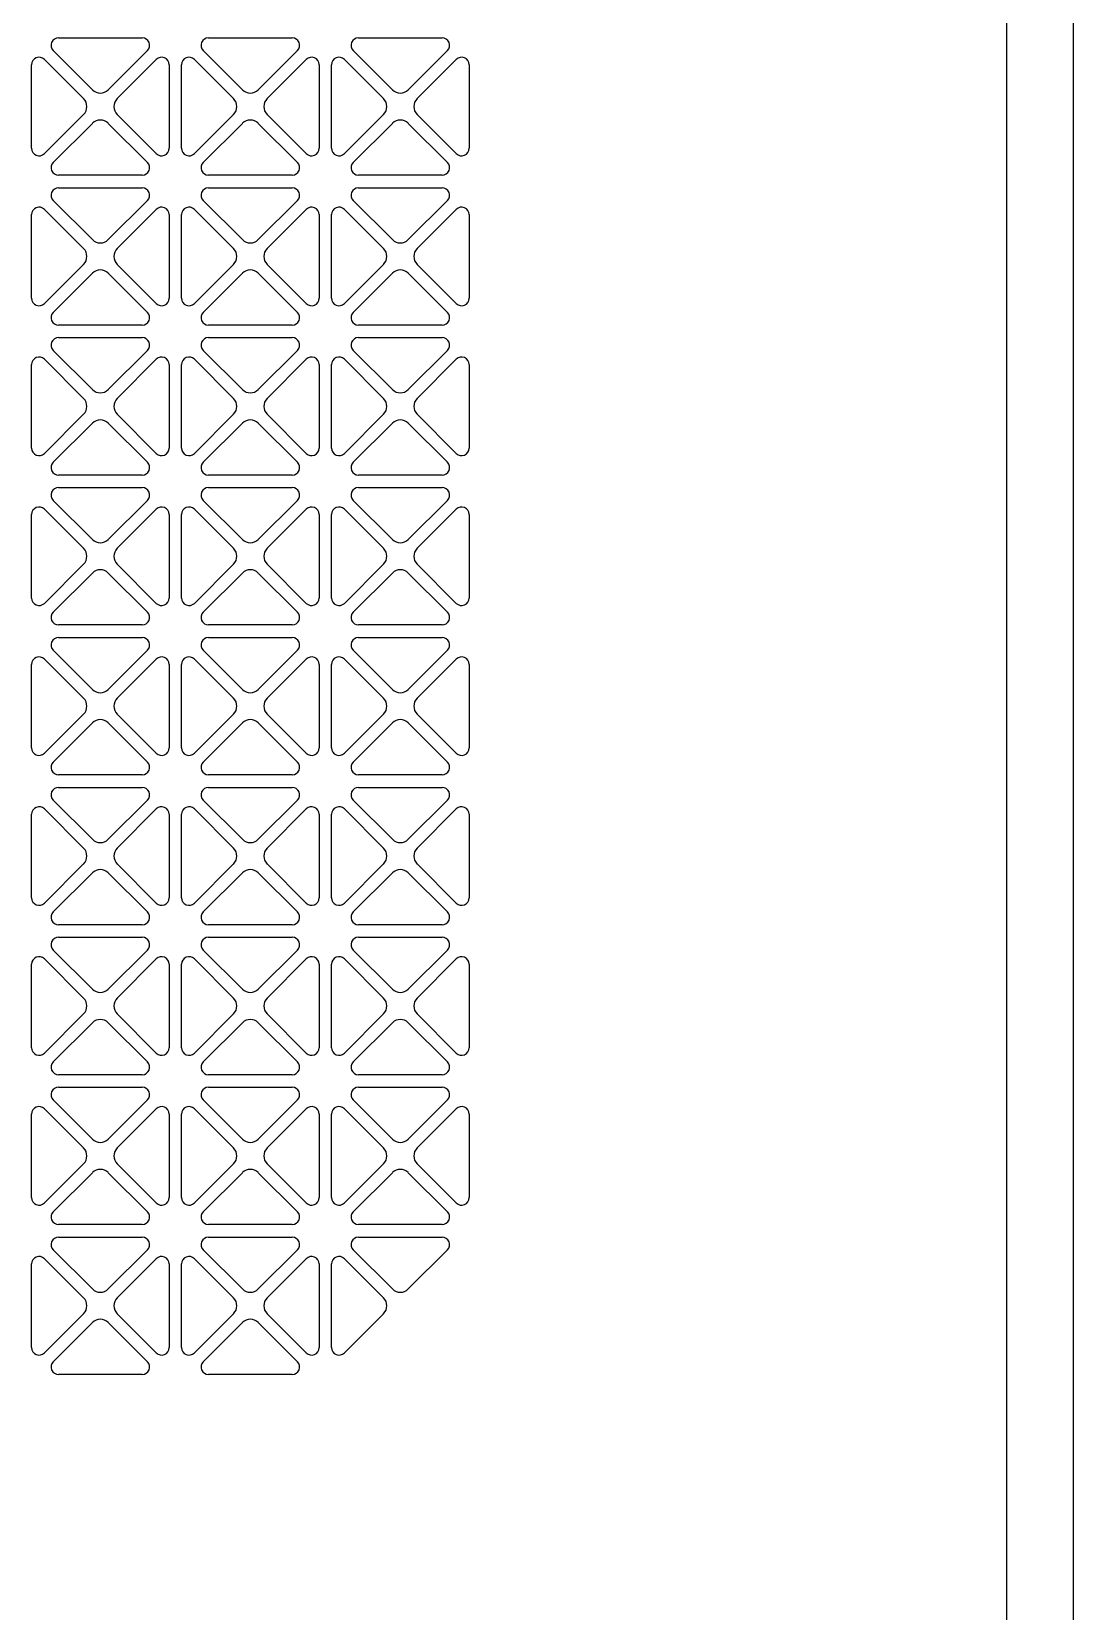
# Model space of a CAD drawing. Header units: millimetres. Extents: x 0 to 87554, y -20854 to 20404.
# Drawn here: x 16529.1 to 16695.8, y 15333.9 to 15586.9 of the extents above; entities that cross this region are included whole.
import ezdxf

# ---------------------------------------------------------------- set-up
doc = ezdxf.new("R2010")
doc.units = ezdxf.units.MM
doc.layers.get('0').update_dxf_attribs({"lineweight": 15})
for name, color, linetype in [('4215-12655_1_0', 7, 'Continuous'), ('4215-12661_1_0', 7, 'Continuous'), ('WANGKONG_0', 7, 'Continuous')]:
    doc.layers.add(name, color=color, linetype=linetype)

# ---------------------------------------------------------------- blocks, each defined once
blk = doc.blocks.new('ju77')
at = {"layer": '4215-12655_1_0', "color": 87, "linetype": 'Continuous'}
blk.add_line((327.66, -554.5), (327.66, 457.6), dxfattribs=at)
at = {"layer": '4215-12661_1_0', "color": 87, "linetype": 'Continuous'}
blk.add_line((316.96, 459), (316.96, -1554), dxfattribs=at)
at = {"layer": 'WANGKONG_0', "color": 87, "linetype": 'Continuous'}
for p, q in [((165.27, 203), (178.65, 203)), ((189.27, 203), (202.65, 203)), ((213.27, 203), (226.65, 203)), ((170.69, 194.69), (164.42, 200.95)), ((179.5, 200.95), (173.23, 194.69)), ((194.69, 194.69), (188.42, 200.95)), ((203.5, 200.95), (197.23, 194.69)), ((218.69, 194.69), (212.42, 200.95)), ((227.5, 200.95), (221.23, 194.69)), ((160.96, 185.31), (160.96, 198.69)), ((163.01, 199.54), (169.27, 193.27)), ((174.65, 193.27), (180.91, 199.54)), ((182.96, 198.69), (182.96, 185.31)), ((184.96, 185.31), (184.96, 198.69)), ((187.01, 199.54), (193.27, 193.27)), ((198.65, 193.27), (204.91, 199.54)), ((206.96, 198.69), (206.96, 185.31)), ((208.96, 185.31), (208.96, 198.69)), ((211.01, 199.54), (217.27, 193.27)), ((222.65, 193.27), (228.91, 199.54)), ((230.96, 198.69), (230.96, 185.31)), ((169.27, 190.73), (163.01, 184.46)), ((180.91, 184.46), (174.65, 190.73)), ((193.27, 190.73), (187.01, 184.46)), ((204.91, 184.46), (198.65, 190.73)), ((217.27, 190.73), (211.01, 184.46)), ((228.91, 184.46), (222.65, 190.73)), ((164.42, 183.05), (170.69, 189.31)), ((173.23, 189.31), (179.5, 183.05)), ((188.42, 183.05), (194.69, 189.31)), ((197.23, 189.31), (203.5, 183.05)), ((212.42, 183.05), (218.69, 189.31)), ((221.23, 189.31), (227.5, 183.05)), ((178.65, 181), (165.27, 181)), ((202.65, 181), (189.27, 181)), ((226.65, 181), (213.27, 181)), ((165.27, 179), (178.65, 179)), ((189.27, 179), (202.65, 179)), ((213.27, 179), (226.65, 179)), ((160.96, 161.31), (160.96, 174.69)), ((163.01, 175.54), (169.27, 169.27)), ((170.69, 170.69), (164.42, 176.95)), ((179.5, 176.95), (173.23, 170.69)), ((174.65, 169.27), (180.91, 175.54)), ((182.96, 174.69), (182.96, 161.31)), ((184.96, 161.31), (184.96, 174.69)), ((187.01, 175.54), (193.27, 169.27)), ((194.69, 170.69), (188.42, 176.95)), ((203.5, 176.95), (197.23, 170.69)), ((198.65, 169.27), (204.91, 175.54)), ((206.96, 174.69), (206.96, 161.31)), ((208.96, 161.31), (208.96, 174.69)), ((211.01, 175.54), (217.27, 169.27)), ((218.69, 170.69), (212.42, 176.95)), ((227.5, 176.95), (221.23, 170.69)), ((222.65, 169.27), (228.91, 175.54)), ((230.96, 174.69), (230.96, 161.31)), ((169.27, 166.73), (163.01, 160.46)), ((164.42, 159.05), (170.69, 165.31)), ((173.23, 165.31), (179.5, 159.05)), ((180.91, 160.46), (174.65, 166.73)), ((193.27, 166.73), (187.01, 160.46)), ((188.42, 159.05), (194.69, 165.31)), ((197.23, 165.31), (203.5, 159.05)), ((204.91, 160.46), (198.65, 166.73)), ((217.27, 166.73), (211.01, 160.46)), ((212.42, 159.05), (218.69, 165.31)), ((221.23, 165.31), (227.5, 159.05)), ((228.91, 160.46), (222.65, 166.73)), ((178.65, 157), (165.27, 157)), ((202.65, 157), (189.27, 157)), ((226.65, 157), (213.27, 157)), ((165.27, 155), (178.65, 155)), ((189.27, 155), (202.65, 155)), ((213.27, 155), (226.65, 155)), ((170.69, 146.69), (164.42, 152.95)), ((179.5, 152.95), (173.23, 146.69)), ((194.69, 146.69), (188.42, 152.95)), ((203.5, 152.95), (197.23, 146.69)), ((218.69, 146.69), (212.42, 152.95)), ((227.5, 152.95), (221.23, 146.69)), ((160.96, 137.31), (160.96, 150.69)), ((163.01, 151.54), (169.27, 145.27)), ((174.65, 145.27), (180.91, 151.54)), ((182.96, 150.69), (182.96, 137.31)), ((184.96, 137.31), (184.96, 150.69)), ((187.01, 151.54), (193.27, 145.27)), ((198.65, 145.27), (204.91, 151.54)), ((206.96, 150.69), (206.96, 137.31)), ((208.96, 137.31), (208.96, 150.69)), ((211.01, 151.54), (217.27, 145.27)), ((222.65, 145.27), (228.91, 151.54)), ((230.96, 150.69), (230.96, 137.31)), ((169.27, 142.73), (163.01, 136.46)), ((180.91, 136.46), (174.65, 142.73)), ((193.27, 142.73), (187.01, 136.46)), ((204.91, 136.46), (198.65, 142.73)), ((217.27, 142.73), (211.01, 136.46)), ((228.91, 136.46), (222.65, 142.73)), ((164.42, 135.05), (170.69, 141.31)), ((173.23, 141.31), (179.5, 135.05)), ((188.42, 135.05), (194.69, 141.31)), ((197.23, 141.31), (203.5, 135.05)), ((212.42, 135.05), (218.69, 141.31)), ((221.23, 141.31), (227.5, 135.05)), ((178.65, 133), (165.27, 133)), ((202.65, 133), (189.27, 133)), ((226.65, 133), (213.27, 133)), ((165.27, 131), (178.65, 131)), ((189.27, 131), (202.65, 131)), ((213.27, 131), (226.65, 131)), ((160.96, 113.31), (160.96, 126.69)), ((163.01, 127.54), (169.27, 121.27)), ((170.69, 122.69), (164.42, 128.95)), ((179.5, 128.95), (173.23, 122.69)), ((174.65, 121.27), (180.91, 127.54)), ((182.96, 126.69), (182.96, 113.31)), ((184.96, 113.31), (184.96, 126.69)), ((187.01, 127.54), (193.27, 121.27)), ((194.69, 122.69), (188.42, 128.95)), ((203.5, 128.95), (197.23, 122.69)), ((198.65, 121.27), (204.91, 127.54)), ((206.96, 126.69), (206.96, 113.31)), ((208.96, 113.31), (208.96, 126.69)), ((211.01, 127.54), (217.27, 121.27)), ((218.69, 122.69), (212.42, 128.95)), ((227.5, 128.95), (221.23, 122.69)), ((222.65, 121.27), (228.91, 127.54)), ((230.96, 126.69), (230.96, 113.31)), ((169.27, 118.73), (163.01, 112.46)), ((164.42, 111.05), (170.69, 117.31)), ((173.23, 117.31), (179.5, 111.05)), ((180.91, 112.46), (174.65, 118.73)), ((193.27, 118.73), (187.01, 112.46)), ((188.42, 111.05), (194.69, 117.31)), ((197.23, 117.31), (203.5, 111.05)), ((204.91, 112.46), (198.65, 118.73)), ((217.27, 118.73), (211.01, 112.46)), ((212.42, 111.05), (218.69, 117.31)), ((221.23, 117.31), (227.5, 111.05)), ((228.91, 112.46), (222.65, 118.73)), ((178.65, 109), (165.27, 109)), ((202.65, 109), (189.27, 109)), ((226.65, 109), (213.27, 109)), ((165.27, 107), (178.65, 107)), ((189.27, 107), (202.65, 107)), ((213.27, 107), (226.65, 107)), ((170.69, 98.69), (164.42, 104.95)), ((179.5, 104.95), (173.23, 98.69)), ((194.69, 98.69), (188.42, 104.95)), ((203.5, 104.95), (197.23, 98.69)), ((218.69, 98.69), (212.42, 104.95)), ((227.5, 104.95), (221.23, 98.69)), ((160.96, 89.31), (160.96, 102.69)), ((163.01, 103.54), (169.27, 97.27)), ((174.65, 97.27), (180.91, 103.54)), ((182.96, 102.69), (182.96, 89.31)), ((184.96, 89.31), (184.96, 102.69)), ((187.01, 103.54), (193.27, 97.27)), ((198.65, 97.27), (204.91, 103.54)), ((206.96, 102.69), (206.96, 89.31)), ((208.96, 89.31), (208.96, 102.69)), ((211.01, 103.54), (217.27, 97.27)), ((222.65, 97.27), (228.91, 103.54)), ((230.96, 102.69), (230.96, 89.31)), ((169.27, 94.73), (163.01, 88.46)), ((180.91, 88.46), (174.65, 94.73)), ((193.27, 94.73), (187.01, 88.46)), ((204.91, 88.46), (198.65, 94.73)), ((217.27, 94.73), (211.01, 88.46)), ((228.91, 88.46), (222.65, 94.73)), ((164.42, 87.05), (170.69, 93.31)), ((173.23, 93.31), (179.5, 87.05)), ((188.42, 87.05), (194.69, 93.31)), ((197.23, 93.31), (203.5, 87.05)), ((212.42, 87.05), (218.69, 93.31)), ((221.23, 93.31), (227.5, 87.05)), ((178.65, 85), (165.27, 85)), ((202.65, 85), (189.27, 85)), ((226.65, 85), (213.27, 85)), ((170.69, 74.69), (164.42, 80.95)), ((165.27, 83), (178.65, 83)), ((179.5, 80.95), (173.23, 74.69)), ((194.69, 74.69), (188.42, 80.95)), ((189.27, 83), (202.65, 83)), ((203.5, 80.95), (197.23, 74.69)), ((218.69, 74.69), (212.42, 80.95)), ((213.27, 83), (226.65, 83)), ((227.5, 80.95), (221.23, 74.69)), ((160.96, 65.31), (160.96, 78.69)), ((163.01, 79.54), (169.27, 73.27)), ((174.65, 73.27), (180.91, 79.54)), ((182.96, 78.69), (182.96, 65.31)), ((184.96, 65.31), (184.96, 78.69)), ((187.01, 79.54), (193.27, 73.27)), ((198.65, 73.27), (204.91, 79.54)), ((206.96, 78.69), (206.96, 65.31)), ((208.96, 65.31), (208.96, 78.69)), ((211.01, 79.54), (217.27, 73.27)), ((222.65, 73.27), (228.91, 79.54)), ((230.96, 78.69), (230.96, 65.31)), ((169.27, 70.73), (163.01, 64.46)), ((164.42, 63.05), (170.69, 69.31)), ((173.23, 69.31), (179.5, 63.05)), ((180.91, 64.46), (174.65, 70.73)), ((193.27, 70.73), (187.01, 64.46)), ((188.42, 63.05), (194.69, 69.31)), ((197.23, 69.31), (203.5, 63.05)), ((204.91, 64.46), (198.65, 70.73)), ((217.27, 70.73), (211.01, 64.46)), ((212.42, 63.05), (218.69, 69.31)), ((221.23, 69.31), (227.5, 63.05)), ((228.91, 64.46), (222.65, 70.73)), ((178.65, 61), (165.27, 61)), ((202.65, 61), (189.27, 61)), ((226.65, 61), (213.27, 61)), ((165.27, 59), (178.65, 59)), ((189.27, 59), (202.65, 59)), ((213.27, 59), (226.65, 59)), ((170.69, 50.69), (164.42, 56.95)), ((179.5, 56.95), (173.23, 50.69)), ((194.69, 50.69), (188.42, 56.95)), ((203.5, 56.95), (197.23, 50.69)), ((218.69, 50.69), (212.42, 56.95)), ((227.5, 56.95), (221.23, 50.69)), ((160.96, 41.31), (160.96, 54.69)), ((163.01, 55.54), (169.27, 49.27)), ((174.65, 49.27), (180.91, 55.54)), ((182.96, 54.69), (182.96, 41.31)), ((184.96, 41.31), (184.96, 54.69)), ((187.01, 55.54), (193.27, 49.27)), ((198.65, 49.27), (204.91, 55.54)), ((206.96, 54.69), (206.96, 41.31)), ((208.96, 41.31), (208.96, 54.69)), ((211.01, 55.54), (217.27, 49.27)), ((222.65, 49.27), (228.91, 55.54)), ((230.96, 54.69), (230.96, 41.31)), ((169.27, 46.73), (163.01, 40.46)), ((180.91, 40.46), (174.65, 46.73)), ((193.27, 46.73), (187.01, 40.46)), ((204.91, 40.46), (198.65, 46.73)), ((217.27, 46.73), (211.01, 40.46)), ((228.91, 40.46), (222.65, 46.73)), ((164.42, 39.05), (170.69, 45.31)), ((173.23, 45.31), (179.5, 39.05)), ((188.42, 39.05), (194.69, 45.31)), ((197.23, 45.31), (203.5, 39.05)), ((212.42, 39.05), (218.69, 45.31)), ((221.23, 45.31), (227.5, 39.05)), ((178.65, 37), (165.27, 37)), ((202.65, 37), (189.27, 37)), ((226.65, 37), (213.27, 37)), ((170.69, 26.69), (164.42, 32.95)), ((165.27, 35), (178.65, 35)), ((179.5, 32.95), (173.23, 26.69)), ((194.69, 26.69), (188.42, 32.95)), ((189.27, 35), (202.65, 35)), ((203.5, 32.95), (197.23, 26.69)), ((218.69, 26.69), (212.42, 32.95)), ((213.27, 35), (226.65, 35)), ((227.5, 32.95), (221.23, 26.69)), ((160.96, 17.31), (160.96, 30.69)), ((163.01, 31.54), (169.27, 25.27)), ((174.65, 25.27), (180.91, 31.54)), ((182.96, 30.69), (182.96, 17.31)), ((184.96, 17.31), (184.96, 30.69)), ((187.01, 31.54), (193.27, 25.27)), ((198.65, 25.27), (204.91, 31.54)), ((206.96, 30.69), (206.96, 17.31)), ((208.96, 17.31), (208.96, 30.69)), ((211.01, 31.54), (217.27, 25.27)), ((222.65, 25.27), (228.91, 31.54)), ((230.96, 30.69), (230.96, 17.31)), ((169.27, 22.73), (163.01, 16.46)), ((164.42, 15.05), (170.69, 21.31)), ((173.23, 21.31), (179.5, 15.05)), ((180.91, 16.46), (174.65, 22.73)), ((193.27, 22.73), (187.01, 16.46)), ((188.42, 15.05), (194.69, 21.31)), ((197.23, 21.31), (203.5, 15.05)), ((204.91, 16.46), (198.65, 22.73)), ((217.27, 22.73), (211.01, 16.46)), ((212.42, 15.05), (218.69, 21.31)), ((221.23, 21.31), (227.5, 15.05)), ((228.91, 16.46), (222.65, 22.73)), ((178.65, 13), (165.27, 13)), ((202.65, 13), (189.27, 13)), ((226.65, 13), (213.27, 13)), ((165.27, 11), (178.65, 11)), ((189.27, 11), (202.65, 11)), ((213.27, 11), (226.65, 11)), ((170.69, 2.69), (164.42, 8.95)), ((179.5, 8.95), (173.23, 2.69)), ((194.69, 2.69), (188.42, 8.95)), ((203.5, 8.95), (197.23, 2.69)), ((218.69, 2.69), (212.42, 8.95)), ((227.5, 8.95), (221.23, 2.69)), ((160.96, -6.69), (160.96, 6.69)), ((163.01, 7.54), (169.27, 1.27)), ((174.65, 1.27), (180.91, 7.54)), ((182.96, 6.69), (182.96, -6.69)), ((184.96, -6.69), (184.96, 6.69)), ((187.01, 7.54), (193.27, 1.27)), ((198.65, 1.27), (204.91, 7.54)), ((206.96, 6.69), (206.96, -6.69)), ((208.96, -6.69), (208.96, 6.69)), ((211.01, 7.54), (217.27, 1.27)), ((169.27, -1.27), (163.01, -7.54)), ((180.91, -7.54), (174.65, -1.27)), ((193.27, -1.27), (187.01, -7.54)), ((204.91, -7.54), (198.65, -1.27)), ((217.27, -1.27), (211.01, -7.54)), ((164.42, -8.95), (170.69, -2.69)), ((173.23, -2.69), (179.5, -8.95)), ((188.42, -8.95), (194.69, -2.69)), ((197.23, -2.69), (203.5, -8.95)), ((178.65, -11), (165.27, -11)), ((202.65, -11), (189.27, -11))]:
    blk.add_line(p, q, dxfattribs=at)
for centre, radius, start, end in [((165.27, 201.8), 1.2, 90, 225), ((178.65, 201.8), 1.2, 315, 90), ((189.27, 201.8), 1.2, 90, 225), ((202.65, 201.8), 1.2, 315, 90), ((213.27, 201.8), 1.2, 90, 225), ((226.65, 201.8), 1.2, 315, 90), ((162.16, 198.69), 1.2, 45, 180), ((181.76, 198.69), 1.2, 0, 135), ((186.16, 198.69), 1.2, 45, 180), ((205.76, 198.69), 1.2, 0, 135), ((210.16, 198.69), 1.2, 45, 180), ((229.76, 198.69), 1.2, 0, 135), ((168, 192), 1.8, 315, 45), ((171.96, 195.96), 1.8, 225, 315), ((175.92, 192), 1.8, 135, 225), ((192, 192), 1.8, 315, 45), ((195.96, 195.96), 1.8, 225, 315), ((199.92, 192), 1.8, 135, 225), ((216, 192), 1.8, 315, 45), ((219.96, 195.96), 1.8, 225, 315), ((223.92, 192), 1.8, 135, 225), ((171.96, 188.04), 1.8, 45, 135), ((195.96, 188.04), 1.8, 45, 135), ((219.96, 188.04), 1.8, 45, 135), ((162.16, 185.31), 1.2, 180, 315), ((181.76, 185.31), 1.2, 225, 0), ((186.16, 185.31), 1.2, 180, 315), ((205.76, 185.31), 1.2, 225, 0), ((210.16, 185.31), 1.2, 180, 315), ((229.76, 185.31), 1.2, 225, 0), ((165.27, 182.2), 1.2, 135, 270), ((178.65, 182.2), 1.2, 270, 45), ((189.27, 182.2), 1.2, 135, 270), ((202.65, 182.2), 1.2, 270, 45), ((213.27, 182.2), 1.2, 135, 270), ((226.65, 182.2), 1.2, 270, 45), ((165.27, 177.8), 1.2, 90, 225), ((178.65, 177.8), 1.2, 315, 90), ((189.27, 177.8), 1.2, 90, 225), ((202.65, 177.8), 1.2, 315, 90), ((213.27, 177.8), 1.2, 90, 225), ((226.65, 177.8), 1.2, 315, 90), ((162.16, 174.69), 1.2, 45, 180), ((181.76, 174.69), 1.2, 0, 135), ((186.16, 174.69), 1.2, 45, 180), ((205.76, 174.69), 1.2, 0, 135), ((210.16, 174.69), 1.2, 45, 180), ((229.76, 174.69), 1.2, 0, 135), ((171.96, 171.96), 1.8, 225, 315), ((195.96, 171.96), 1.8, 225, 315), ((219.96, 171.96), 1.8, 225, 315), ((168, 168), 1.8, 315, 45), ((175.92, 168), 1.8, 135, 225), ((192, 168), 1.8, 315, 45), ((199.92, 168), 1.8, 135, 225), ((216, 168), 1.8, 315, 45), ((223.92, 168), 1.8, 135, 225), ((171.96, 164.04), 1.8, 45, 135), ((195.96, 164.04), 1.8, 45, 135), ((219.96, 164.04), 1.8, 45, 135), ((162.16, 161.31), 1.2, 180, 315), ((181.76, 161.31), 1.2, 225, 0), ((186.16, 161.31), 1.2, 180, 315), ((205.76, 161.31), 1.2, 225, 0), ((210.16, 161.31), 1.2, 180, 315), ((229.76, 161.31), 1.2, 225, 0), ((165.27, 158.2), 1.2, 135, 270), ((178.65, 158.2), 1.2, 270, 45), ((189.27, 158.2), 1.2, 135, 270), ((202.65, 158.2), 1.2, 270, 45), ((213.27, 158.2), 1.2, 135, 270), ((226.65, 158.2), 1.2, 270, 45), ((165.27, 153.8), 1.2, 90, 225), ((178.65, 153.8), 1.2, 315, 90), ((189.27, 153.8), 1.2, 90, 225), ((202.65, 153.8), 1.2, 315, 90), ((213.27, 153.8), 1.2, 90, 225), ((226.65, 153.8), 1.2, 315, 90), ((162.16, 150.69), 1.2, 45, 180), ((181.76, 150.69), 1.2, 0, 135), ((186.16, 150.69), 1.2, 45, 180), ((205.76, 150.69), 1.2, 0, 135), ((210.16, 150.69), 1.2, 45, 180), ((229.76, 150.69), 1.2, 0, 135), ((168, 144), 1.8, 315, 45), ((171.96, 147.96), 1.8, 225, 315), ((175.92, 144), 1.8, 135, 225), ((192, 144), 1.8, 315, 45), ((195.96, 147.96), 1.8, 225, 315), ((199.92, 144), 1.8, 135, 225), ((216, 144), 1.8, 315, 45), ((219.96, 147.96), 1.8, 225, 315), ((223.92, 144), 1.8, 135, 225), ((171.96, 140.04), 1.8, 45, 135), ((195.96, 140.04), 1.8, 45, 135), ((219.96, 140.04), 1.8, 45, 135), ((162.16, 137.31), 1.2, 180, 315), ((181.76, 137.31), 1.2, 225, 0), ((186.16, 137.31), 1.2, 180, 315), ((205.76, 137.31), 1.2, 225, 0), ((210.16, 137.31), 1.2, 180, 315), ((229.76, 137.31), 1.2, 225, 0), ((165.27, 134.2), 1.2, 135, 270), ((178.65, 134.2), 1.2, 270, 45), ((189.27, 134.2), 1.2, 135, 270), ((202.65, 134.2), 1.2, 270, 45), ((213.27, 134.2), 1.2, 135, 270), ((226.65, 134.2), 1.2, 270, 45), ((165.27, 129.8), 1.2, 90, 225), ((178.65, 129.8), 1.2, 315, 90), ((189.27, 129.8), 1.2, 90, 225), ((202.65, 129.8), 1.2, 315, 90), ((213.27, 129.8), 1.2, 90, 225), ((226.65, 129.8), 1.2, 315, 90), ((162.16, 126.69), 1.2, 45, 180), ((181.76, 126.69), 1.2, 0, 135), ((186.16, 126.69), 1.2, 45, 180), ((205.76, 126.69), 1.2, 0, 135), ((210.16, 126.69), 1.2, 45, 180), ((229.76, 126.69), 1.2, 0, 135), ((171.96, 123.96), 1.8, 225, 315), ((195.96, 123.96), 1.8, 225, 315), ((219.96, 123.96), 1.8, 225, 315), ((168, 120), 1.8, 315, 45), ((175.92, 120), 1.8, 135, 225), ((192, 120), 1.8, 315, 45), ((199.92, 120), 1.8, 135, 225), ((216, 120), 1.8, 315, 45), ((223.92, 120), 1.8, 135, 225), ((171.96, 116.04), 1.8, 45, 135), ((195.96, 116.04), 1.8, 45, 135), ((219.96, 116.04), 1.8, 45, 135), ((162.16, 113.31), 1.2, 180, 315), ((181.76, 113.31), 1.2, 225, 0), ((186.16, 113.31), 1.2, 180, 315), ((205.76, 113.31), 1.2, 225, 0), ((210.16, 113.31), 1.2, 180, 315), ((229.76, 113.31), 1.2, 225, 0), ((165.27, 110.2), 1.2, 135, 270), ((178.65, 110.2), 1.2, 270, 45), ((189.27, 110.2), 1.2, 135, 270), ((202.65, 110.2), 1.2, 270, 45), ((213.27, 110.2), 1.2, 135, 270), ((226.65, 110.2), 1.2, 270, 45), ((165.27, 105.8), 1.2, 90, 225), ((178.65, 105.8), 1.2, 315, 90), ((189.27, 105.8), 1.2, 90, 225), ((202.65, 105.8), 1.2, 315, 90), ((213.27, 105.8), 1.2, 90, 225), ((226.65, 105.8), 1.2, 315, 90), ((162.16, 102.69), 1.2, 45, 180), ((181.76, 102.69), 1.2, 0, 135), ((186.16, 102.69), 1.2, 45, 180), ((205.76, 102.69), 1.2, 0, 135), ((210.16, 102.69), 1.2, 45, 180), ((229.76, 102.69), 1.2, 0, 135), ((171.96, 99.96), 1.8, 225, 315), ((195.96, 99.96), 1.8, 225, 315), ((219.96, 99.96), 1.8, 225, 315), ((168, 96), 1.8, 315, 45), ((175.92, 96), 1.8, 135, 225), ((192, 96), 1.8, 315, 45), ((199.92, 96), 1.8, 135, 225), ((216, 96), 1.8, 315, 45), ((223.92, 96), 1.8, 135, 225), ((171.96, 92.04), 1.8, 45, 135), ((195.96, 92.04), 1.8, 45, 135), ((219.96, 92.04), 1.8, 45, 135), ((162.16, 89.31), 1.2, 180, 315), ((181.76, 89.31), 1.2, 225, 0), ((186.16, 89.31), 1.2, 180, 315), ((205.76, 89.31), 1.2, 225, 0), ((210.16, 89.31), 1.2, 180, 315), ((229.76, 89.31), 1.2, 225, 0), ((165.27, 86.2), 1.2, 135, 270), ((178.65, 86.2), 1.2, 270, 45), ((189.27, 86.2), 1.2, 135, 270), ((202.65, 86.2), 1.2, 270, 45), ((213.27, 86.2), 1.2, 135, 270), ((226.65, 86.2), 1.2, 270, 45), ((165.27, 81.8), 1.2, 90, 225), ((178.65, 81.8), 1.2, 315, 90), ((189.27, 81.8), 1.2, 90, 225), ((202.65, 81.8), 1.2, 315, 90), ((213.27, 81.8), 1.2, 90, 225), ((226.65, 81.8), 1.2, 315, 90), ((162.16, 78.69), 1.2, 45, 180), ((181.76, 78.69), 1.2, 0, 135), ((186.16, 78.69), 1.2, 45, 180), ((205.76, 78.69), 1.2, 0, 135), ((210.16, 78.69), 1.2, 45, 180), ((229.76, 78.69), 1.2, 0, 135), ((171.96, 75.96), 1.8, 225, 315), ((195.96, 75.96), 1.8, 225, 315), ((219.96, 75.96), 1.8, 225, 315), ((168, 72), 1.8, 315, 45), ((175.92, 72), 1.8, 135, 225), ((192, 72), 1.8, 315, 45), ((199.92, 72), 1.8, 135, 225), ((216, 72), 1.8, 315, 45), ((223.92, 72), 1.8, 135, 225), ((171.96, 68.04), 1.8, 45, 135), ((195.96, 68.04), 1.8, 45, 135), ((219.96, 68.04), 1.8, 45, 135), ((162.16, 65.31), 1.2, 180, 315), ((181.76, 65.31), 1.2, 225, 0), ((186.16, 65.31), 1.2, 180, 315), ((205.76, 65.31), 1.2, 225, 0), ((210.16, 65.31), 1.2, 180, 315), ((229.76, 65.31), 1.2, 225, 0), ((165.27, 62.2), 1.2, 135, 270), ((178.65, 62.2), 1.2, 270, 45), ((189.27, 62.2), 1.2, 135, 270), ((202.65, 62.2), 1.2, 270, 45), ((213.27, 62.2), 1.2, 135, 270), ((226.65, 62.2), 1.2, 270, 45), ((165.27, 57.8), 1.2, 90, 225), ((178.65, 57.8), 1.2, 315, 90), ((189.27, 57.8), 1.2, 90, 225), ((202.65, 57.8), 1.2, 315, 90), ((213.27, 57.8), 1.2, 90, 225), ((226.65, 57.8), 1.2, 315, 90), ((162.16, 54.69), 1.2, 45, 180), ((181.76, 54.69), 1.2, 0, 135), ((186.16, 54.69), 1.2, 45, 180), ((205.76, 54.69), 1.2, 0, 135), ((210.16, 54.69), 1.2, 45, 180), ((229.76, 54.69), 1.2, 0, 135), ((171.96, 51.96), 1.8, 225, 315), ((195.96, 51.96), 1.8, 225, 315), ((219.96, 51.96), 1.8, 225, 315), ((168, 48), 1.8, 315, 45), ((175.92, 48), 1.8, 135, 225), ((192, 48), 1.8, 315, 45), ((199.92, 48), 1.8, 135, 225), ((216, 48), 1.8, 315, 45), ((223.92, 48), 1.8, 135, 225), ((171.96, 44.04), 1.8, 45, 135), ((195.96, 44.04), 1.8, 45, 135), ((219.96, 44.04), 1.8, 45, 135), ((162.16, 41.31), 1.2, 180, 315), ((181.76, 41.31), 1.2, 225, 0), ((186.16, 41.31), 1.2, 180, 315), ((205.76, 41.31), 1.2, 225, 0), ((210.16, 41.31), 1.2, 180, 315), ((229.76, 41.31), 1.2, 225, 0), ((165.27, 38.2), 1.2, 135, 270), ((178.65, 38.2), 1.2, 270, 45), ((189.27, 38.2), 1.2, 135, 270), ((202.65, 38.2), 1.2, 270, 45), ((213.27, 38.2), 1.2, 135, 270), ((226.65, 38.2), 1.2, 270, 45), ((165.27, 33.8), 1.2, 90, 225), ((178.65, 33.8), 1.2, 315, 90), ((189.27, 33.8), 1.2, 90, 225), ((202.65, 33.8), 1.2, 315, 90), ((213.27, 33.8), 1.2, 90, 225), ((226.65, 33.8), 1.2, 315, 90), ((162.16, 30.69), 1.2, 45, 180), ((181.76, 30.69), 1.2, 0, 135), ((186.16, 30.69), 1.2, 45, 180), ((205.76, 30.69), 1.2, 0, 135), ((210.16, 30.69), 1.2, 45, 180), ((229.76, 30.69), 1.2, 0, 135), ((171.96, 27.96), 1.8, 225, 315), ((195.96, 27.96), 1.8, 225, 315), ((219.96, 27.96), 1.8, 225, 315), ((168, 24), 1.8, 315, 45), ((175.92, 24), 1.8, 135, 225), ((192, 24), 1.8, 315, 45), ((199.92, 24), 1.8, 135, 225), ((216, 24), 1.8, 315, 45), ((223.92, 24), 1.8, 135, 225), ((171.96, 20.04), 1.8, 45, 135), ((195.96, 20.04), 1.8, 45, 135), ((219.96, 20.04), 1.8, 45, 135), ((162.16, 17.31), 1.2, 180, 315), ((181.76, 17.31), 1.2, 225, 0), ((186.16, 17.31), 1.2, 180, 315), ((205.76, 17.31), 1.2, 225, 0), ((210.16, 17.31), 1.2, 180, 315), ((229.76, 17.31), 1.2, 225, 0), ((165.27, 14.2), 1.2, 135, 270), ((178.65, 14.2), 1.2, 270, 45), ((189.27, 14.2), 1.2, 135, 270), ((202.65, 14.2), 1.2, 270, 45), ((213.27, 14.2), 1.2, 135, 270), ((226.65, 14.2), 1.2, 270, 45), ((165.27, 9.8), 1.2, 90, 225), ((178.65, 9.8), 1.2, 315, 90), ((189.27, 9.8), 1.2, 90, 225), ((202.65, 9.8), 1.2, 315, 90), ((213.27, 9.8), 1.2, 90, 225), ((226.65, 9.8), 1.2, 315, 90), ((162.16, 6.69), 1.2, 45, 180), ((181.76, 6.69), 1.2, 0, 135), ((186.16, 6.69), 1.2, 45, 180), ((205.76, 6.69), 1.2, 0, 135), ((210.16, 6.69), 1.2, 45, 180), ((171.96, 3.96), 1.8, 225, 315), ((195.96, 3.96), 1.8, 225, 315), ((219.96, 3.96), 1.8, 225, 315), ((168, 0), 1.8, 315, 45), ((175.92, 0), 1.8, 135, 225), ((192, 0), 1.8, 315, 45), ((199.92, 0), 1.8, 135, 225), ((216, 0), 1.8, 315, 45), ((171.96, -3.96), 1.8, 45, 135), ((195.96, -3.96), 1.8, 45, 135), ((162.16, -6.69), 1.2, 180, 315), ((181.76, -6.69), 1.2, 225, 0), ((186.16, -6.69), 1.2, 180, 315), ((205.76, -6.69), 1.2, 225, 0), ((210.16, -6.69), 1.2, 180, 315), ((165.27, -9.8), 1.2, 135, 270), ((178.65, -9.8), 1.2, 270, 45), ((189.27, -9.8), 1.2, 135, 270), ((202.65, -9.8), 1.2, 270, 45)]:
    blk.add_arc(centre, radius, start, end, dxfattribs=at)

msp = doc.modelspace()

# ---------------------------------------------------------------- block references
msp.add_blockref('ju77', (16368.142, 15382.853))

doc.saveas('drawing.dxf')
